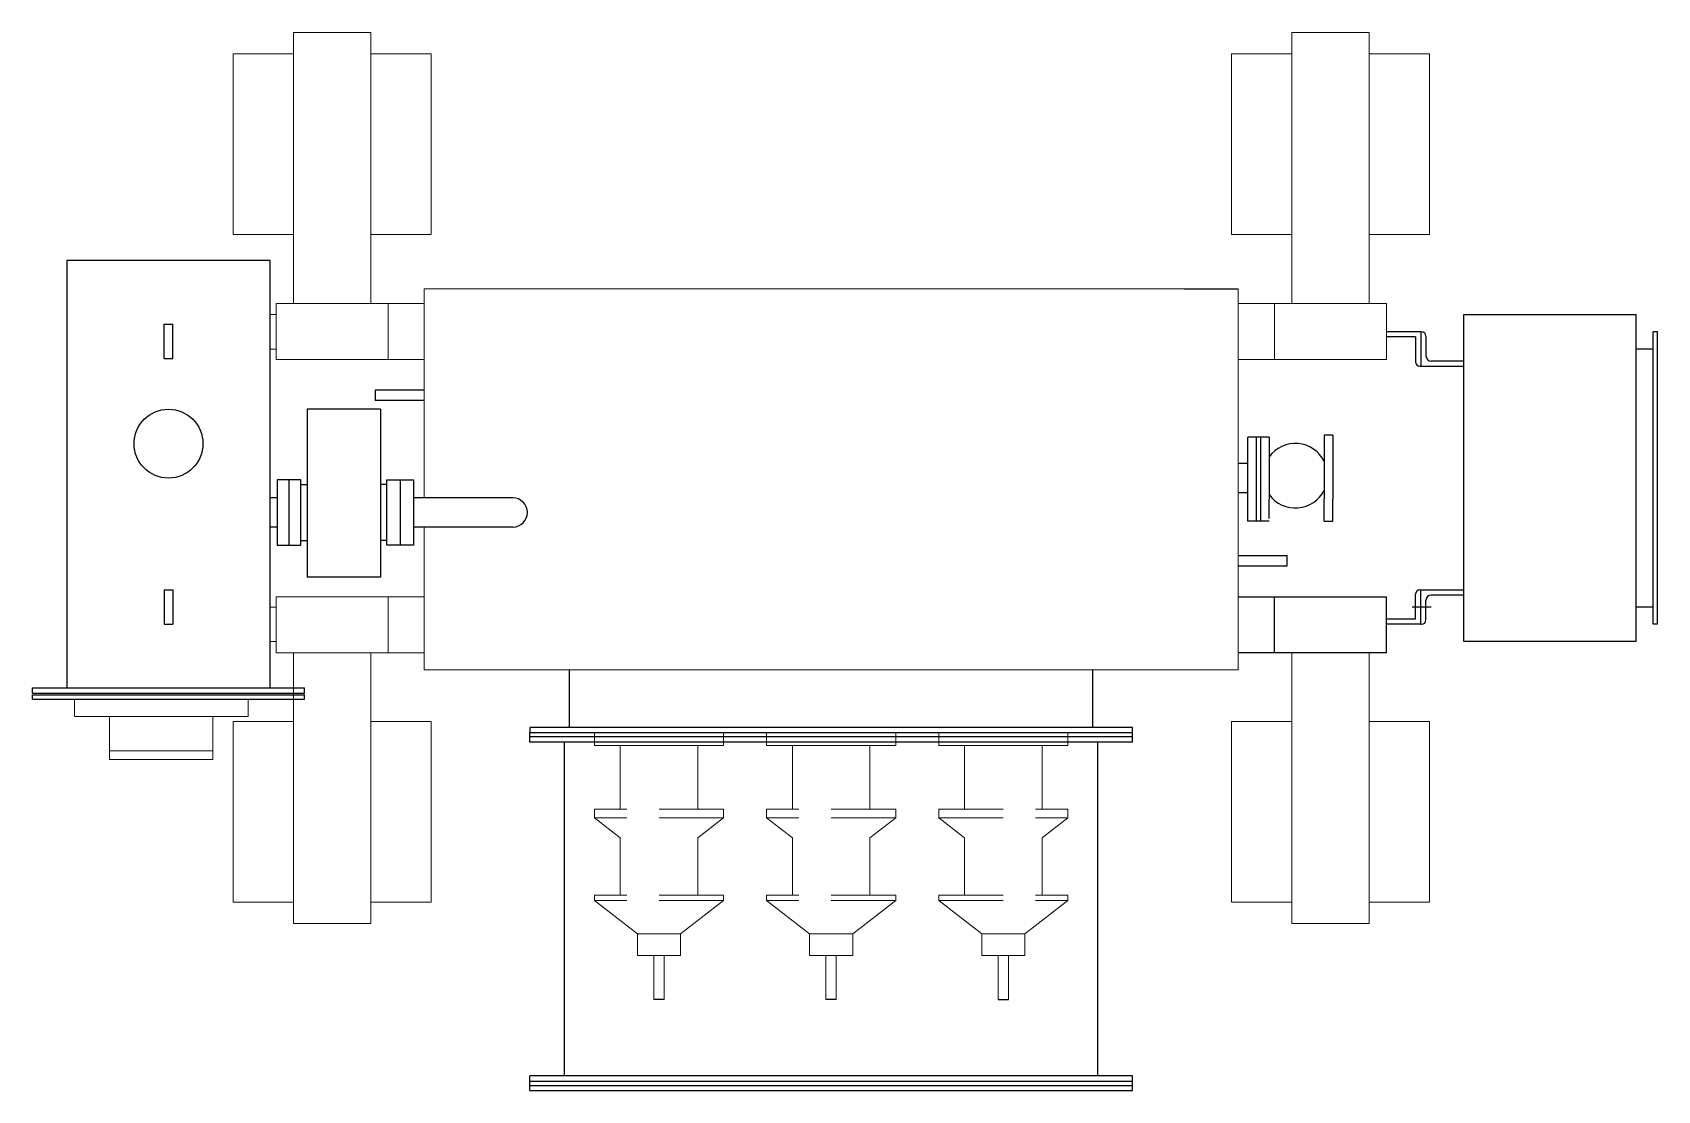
# Model space of a CAD drawing. Header units: millimetres. Extents: x -928 to 960, y -712 to 518.
import ezdxf

# ---------------------------------------------------------------- set-up
doc = ezdxf.new("R2010")
doc.units = ezdxf.units.MM
doc.header["$LTSCALE"] = 300
doc.linetypes.add('HIDDEN', pattern=[0.375, 0.25, -0.125])
doc.layers.add('HIDDEN', color=4, linetype='HIDDEN', lineweight=13)

msp = doc.modelspace()

# ---------------------------------------------------------------- linework, layer by layer
at = {"color": 1, "lineweight": 20}
for p, q in [((-625, 518, 0.9), (-535, 518, 0.9)), ((-625, 518, 0.9), (-625, 203, 0.9)), ((-535, 518, 0.9), (-535, 203, 0.9)), ((625, 518, 0.9), (535, 518, 0.9)), ((535, 518, 0.9), (535, 203, 0.9)), ((625, 518, 0.9), (625, 203, 0.9)), ((-695, 493, 0.9), (-625, 493, 0.9)), ((-695, 493, 0.9), (-695, 283, 0.9)), ((-535, 493, 0.9), (-465, 493, 0.9)), ((-465, 493, 0.9), (-465, 283, 0.9)), ((535, 493, 0.9), (465, 493, 0.9)), ((465, 493, 0.9), (465, 283, 0.9)), ((695, 493, 0.9), (625, 493, 0.9)), ((695, 493, 0.9), (695, 283, 0.9)), ((-695, 283, 0.9), (-625, 283, 0.9)), ((-535, 283, 0.9), (-465, 283, 0.9)), ((535, 283, 0.9), (465, 283, 0.9)), ((695, 283, 0.9), (625, 283, 0.9)), ((-645, 190, 2.1), (-652.1, 190, 2.1)), ((-645, 203, 4.3), (-472.9, 203, 0.9)), ((-645, 203, 4.5), (-645, 138, 4.5)), ((-515, 203, 4.5), (-515, 138, 4.5)), ((645, 203, 4.3), (472.9, 203, 0.9)), ((515, 203, 4.5), (515, 138, 4.5)), ((645, 203, 4.5), (645, 138, 4.5)), ((-645, 150, 2.1), (-652.1, 150, 2.1)), ((-472.9, 138, 1.7), (-645, 138, 2.1)), ((472.9, 138, 1.7), (645, 138, 2.1)), ((-645, -150, 2.1), (-652.1, -150, 2.1)), ((-472.9, -138, 1.7), (-645, -138, 2.1)), ((-645, -203, 4.5), (-645, -138, 4.5)), ((-515, -203, 4.5), (-515, -138, 4.5)), ((-645, -190, 2.1), (-652.1, -190, 2.1)), ((-645, -203, 4.3), (-472.9, -203, 0.9)), ((-625, -518, 0.9), (-625, -203, 0.9)), ((-535, -518, 0.9), (-535, -203, 0.9)), ((535, -518, 0.9), (535, -203, 0.9)), ((625, -518, 0.9), (625, -203, 0.9)), ((-695, -283, 0.9), (-625, -283, 0.9)), ((-695, -493, 0.9), (-695, -283, 0.9)), ((-535, -283, 0.9), (-465, -283, 0.9)), ((-465, -493, 0.9), (-465, -283, 0.9)), ((535, -283, 0.9), (465, -283, 0.9)), ((465, -493, 0.9), (465, -283, 0.9)), ((695, -283, 0.9), (625, -283, 0.9)), ((695, -493, 0.9), (695, -283, 0.9)), ((-695, -493, 0.9), (-625, -493, 0.9)), ((-535, -493, 0.9), (-465, -493, 0.9)), ((535, -493, 0.9), (465, -493, 0.9)), ((695, -493, 0.9), (625, -493, 0.9)), ((-625, -518, 0.9), (-535, -518, 0.9)), ((625, -518, 0.9), (535, -518, 0.9))]:
    msp.add_line(p, q, dxfattribs=at)
at = {"linetype": 'HIDDEN', "lineweight": 15}
msp.add_line((-290.1, 220), (-261.7, 220), dxfattribs=at)
for p, q in [((409.9, 220), (472.9, 220)), ((-775.1, 179), (-765.1, 179)), ((-775.1, 139), (-765.1, 139)), ((-530.1, 102), (-530.1, 90)), ((-473, 102), (-530.1, 102)), ((-473, 90), (-530.1, 90)), ((483.9, -50, 19.4), (483.9, 47.5, 19.4)), ((508.9, 47.5, 19.4), (483.9, 47.5, 19.4)), ((493.9, 47.5, 19.4), (493.9, -50, 19.4)), ((498.9, 47.5, 19.4), (498.9, -50, 19.4)), ((508.9, 47.5, 19.4), (508.9, -24.5, 19.4)), ((582.9, 50, 19.4), (572.9, 50, 19.4)), ((572.9, 50, 19.4), (572.9, 47.5, 19.4)), ((572.9, 47.5, 19.4), (572.9, -24.5, 19.4)), ((582.9, 50, 19.4), (582.9, 47.5, 19.4)), ((582.9, 47.5, 19.4), (582.9, -24.5, 19.4)), ((572.9, 30, 19.4), (572.9, -24.5, 19.4)), ((483.9, 17, 19.4), (472.9, 17, 12.8)), ((483.9, -17, 19.4), (472.9, -17, 19.4)), ((508.9, -47, 19.4), (508.9, -24.5, 19.4)), ((572.9, -47, 19.4), (572.9, -24.5, 19.4)), ((582.9, -47, 19.4), (582.9, -24.5, 19.4)), ((508.9, -50, 19.4), (483.9, -50, 19.4)), ((572.9, -50, 19.4), (572.9, -47, 19.4)), ((572.9, -50, 19.4), (582.9, -50, 19.4)), ((582.9, -50, 19.4), (582.9, -47, 19.4)), ((472.9, -90), (529.9, -90)), ((529.9, -102), (529.9, -90)), ((472.9, -102), (529.9, -102)), ((-775.1, -130), (-765.1, -130)), ((-775.1, -170), (-765.1, -170)), ((-304, -290), (-304, -223)), ((304, -290), (304, -223)), ((349.9, -296), (-350.1, -296)), ((349.9, -296), (-350.1, -296)), ((-350.1, -307), (-350.1, -296)), ((349.9, -301), (-350.1, -301)), ((350, -290), (-350, -290)), ((-350, -296), (-350, -290)), ((350, -296), (-350, -296)), ((349.9, -307), (349.9, -296)), ((350, -296), (350, -290)), ((349.9, -307), (-350.1, -307)), ((-310.1, -695), (-310.1, -307)), ((309.9, -695), (309.9, -307)), ((349.9, -695), (-350.1, -695)), ((-350.1, -712), (-350.1, -695)), ((349.9, -712), (349.9, -695)), ((-350.1, -701), (349.9, -701)), ((-350.1, -706), (349.9, -706)), ((-350.1, -712), (349.9, -712)), ((-0.1, -712), (169.9, -712))]:
    msp.add_line(p, q)
at = {"color": 4}
for p, q in [((735.1, -190, -6.1), (735.1, 190, -6.1)), ((735.1, 190, -6.1), (935.1, 190, -6.1)), ((935.1, -190, -6.1), (935.1, 190, -6.1)), ((685, 170, -6.1), (645, 170, 4.5)), ((685, 170, -6.1), (686, 170, -6.1)), ((685, 170, -6.1), (685, 130, -6.1)), ((955.1, -170, -6.1), (955.1, 170, -6.1)), ((960.1, 170, -6.1), (955.1, 170, -6.1)), ((960.1, -170, -6.1), (960.1, 170, -6.1)), ((679, 164, -4.5), (645, 164, 4.5)), ((679, 164, -6.1), (679, 135, -6.1)), ((691, 165, -6.1), (691, 142, -6.1)), ((735.1, 136, -6.1), (697, 136, -6.1)), ((955.1, 150, -6.1), (935.1, 150, -6.1)), ((684, 130, -6.1), (685, 130, -6.1)), ((685, 130, -6.1), (735.1, 130, -6.1)), ((684, -130, -6.1), (685, -130, -6.1)), ((685, -170, -6.1), (685, -130, -6.1)), ((685, -130, -6.1), (735.1, -130, -6.1)), ((697, -150, -6.1), (674.9, -150, -6.1)), ((679, -164, -6.1), (679, -135, -6.1)), ((691, -165, -6.1), (691, -142, -6.1)), ((735.1, -136, -6.1), (697, -136, -6.1)), ((955.1, -150, -6.1), (935.1, -150, -6.1)), ((679, -164, -4.5), (645, -164, 4.5)), ((685, -170, -6.1), (645, -170, 4.5)), ((685, -170, -6.1), (686, -170, -6.1)), ((960.1, -170, -6.1), (955.1, -170, -6.1)), ((935.1, -190, -6.1), (735.1, -190, -6.1))]:
    msp.add_line(p, q, dxfattribs=at)
at = {"color": 4, "linetype": 'Continuous'}
for p, q in [((-775.1, 139), (-775.1, 179)), ((-765.1, 139), (-765.1, 179)), ((-775.1, -130), (-775.1, -170)), ((-765.1, -130), (-765.1, -170))]:
    msp.add_line(p, q, dxfattribs=at)
at = {"color": 2}
for p, q in [((-523.7, 79.9, 0.5), (-608.9, 79.9, 0.5)), ((-608.9, 79.9, 0.5), (-608.9, -115.4, 0.5)), ((-523.7, 79.9, 0.5), (-523.7, -115.4, 0.5)), ((-630.1, -1.9, 0.5), (-630.1, -78, 0.5)), ((-616.3, -7.5, 0.5), (-608.9, -7.5, 0.5)), ((-516.3, -7.5, 0.5), (-523.7, -7.5, 0.5)), ((-500.8, -1.9, 0.5), (-500.8, -78, 0.5)), ((-643.8, -23, 0.5), (-652.1, -23, 0.6)), ((-370.1, -23, 0.5), (-485.3, -23, 0.5)), ((-643.8, -57, 0.5), (-652.1, -57, 0.5)), ((-616.3, -72.5, 0.5), (-608.9, -72.5, 0.5)), ((-516.3, -72.5, 0.5), (-523.7, -72.5, 0.5)), ((-370.1, -57, 0.5), (-485.3, -57, 0.5)), ((-523.6, -115.4, 0.5), (-608.9, -115.4, 0.5))]:
    msp.add_line(p, q, dxfattribs=at)
at = {"color": 1}
for p, q in [((472.9, -138, 1.7), (645, -138, 2.1)), ((515, -203, 4.5), (515, -138, 4.5)), ((645, -203, 4.5), (645, -138, 4.5)), ((645, -203, 4.3), (472.9, -203, 0.9)), ((-194.1, -606), (-206.1, -606)), ((5.9, -606), (-6.1, -606)), ((193.9, -606), (205.9, -606))]:
    msp.add_line(p, q, dxfattribs=at)
at = {"color": 6, "linetype": 'Continuous'}
for p, q in [((-928.1, -250), (-928.1, -244)), ((-928.1, -244), (-888.1, -244)), ((-652.1, -244), (-625, -244)), ((-625, -244), (-612.1, -244)), ((-612.1, -250), (-612.1, -244)), ((-928.1, -250), (-612.1, -250)), ((-928.1, -252), (-612.1, -252)), ((-928.1, -257), (-928.1, -252)), ((-928.1, -257), (-612.1, -257)), ((-612.1, -257), (-612.1, -252))]:
    msp.add_line(p, q, dxfattribs=at)
at = {"color": 6, "lineweight": 15}
for p, q in [((-879.2, -277), (-879.2, -257)), ((-677.7, -277), (-677.7, -257)), ((-677.7, -277), (-879.2, -277)), ((-838.5, -327), (-838.5, -277)), ((-718.5, -327), (-718.5, -277)), ((-718.5, -317), (-838.5, -317)), ((-718.5, -327), (-838.5, -327))]:
    msp.add_line(p, q, dxfattribs=at)
at = {"color": 6, "linetype": 'Continuous'}
msp.add_lwpolyline([(-652.1, -244), (-652.1, 253), (-888.1, 253), (-888.1, 155), (-888.1, -244)], close=True, dxfattribs=at)
at = {"linetype": 'Continuous', "lineweight": 15}
msp.add_lwpolyline([(-473.1, -23), (-473.1, 220), (-290.1, 220), (472.9, 220), (472.9, -223), (-473, -223), (-473, -57)], dxfattribs=at)
at = {"color": 2, "elevation": 0.5}
for points in [[(-616.3, -1.9), (-643.8, -1.9), (-643.8, -78), (-616.3, -78)], [(-485.3, -78), (-516.3, -78), (-516.3, -1.9), (-485.3, -1.9)]]:
    msp.add_lwpolyline(points, close=True, dxfattribs=at)
at = {"color": 2}
msp.add_circle((-770.1, 40), 40, dxfattribs=at)
at = {"color": 4}
for centre, radius, start, end in [((686, 165, -6.1), 5, 0.0005, 90.0005), ((684, 135, -6.1), 5, 180.0005, 270.0005), ((697, 142, -6.1), 6, 180.0005, 270.0005), ((684, -135, -6.1), 5, 90, 180), ((697, -142, -6.1), 6, 90, 180), ((686, -165, -6.1), 5, 270, 0)]:
    msp.add_arc(centre, radius, start, end, dxfattribs=at)
for start, end in [(26.4493, 144.2269), (215.7731, 333.5507)]:
    msp.add_arc((539.3, 2.7, 19.4), 37.5, start, end)
at = {"color": 2}
msp.add_arc((-370.1, -40, 0.5), 17, 270, 90, dxfattribs=at)
at = {"layer": 'HIDDEN', "color": 1}
for p, q in [((-125.1, -296), (-275.1, -296)), ((-275.1, -296), (-275.1, -311)), ((-125.1, -311), (-125.1, -296)), ((74.9, -296), (-75.1, -296)), ((-75.1, -296), (-75.1, -311)), ((74.9, -311), (74.9, -296)), ((124.9, -296), (274.9, -296)), ((124.9, -311), (124.9, -296)), ((274.9, -296), (274.9, -311)), ((-245.1, -385), (-245.1, -311)), ((-155.1, -385), (-155.1, -311)), ((-45.1, -385), (-45.1, -311)), ((44.9, -385), (44.9, -311)), ((154.9, -385), (154.9, -311)), ((244.9, -385), (244.9, -311)), ((-125.1, -385), (-275.1, -385)), ((-275.1, -395), (-275.1, -385)), ((-125.1, -395), (-275.1, -395)), ((-275.1, -395), (-245.1, -418.4)), ((-125.1, -395), (-155.1, -418.4)), ((-125.1, -395), (-125.1, -385)), ((74.9, -385), (-75.1, -385)), ((-75.1, -395), (-75.1, -385)), ((74.9, -395), (-75.1, -395)), ((-75.1, -395), (-45.1, -418.4)), ((74.9, -395), (44.9, -418.4)), ((74.9, -395), (74.9, -385)), ((124.9, -385), (274.9, -385)), ((124.9, -395), (124.9, -385)), ((124.9, -395), (274.9, -395)), ((124.9, -395), (154.9, -418.4)), ((274.9, -395), (244.9, -418.4)), ((274.9, -395), (274.9, -385)), ((-245.1, -485), (-245.1, -418.4)), ((-155.1, -485), (-155.1, -418.4)), ((-45.1, -485), (-45.1, -418.4)), ((44.9, -485), (44.9, -418.4)), ((154.9, -485), (154.9, -418.4)), ((244.9, -485), (244.9, -418.4)), ((-125.1, -485), (-275.1, -485)), ((-275.1, -491), (-275.1, -485)), ((-125.1, -491), (-125.1, -485)), ((74.9, -485), (-75.1, -485)), ((-75.1, -491), (-75.1, -485)), ((74.9, -491), (74.9, -485)), ((124.9, -491), (124.9, -485)), ((124.9, -485), (274.9, -485)), ((274.9, -491), (274.9, -485)), ((-125.1, -491), (-275.1, -491)), ((-275.1, -491), (-225.1, -530)), ((-125.1, -491), (-175.1, -530)), ((74.9, -491), (-75.1, -491)), ((-75.1, -491), (-25.1, -530)), ((74.9, -491), (24.9, -530)), ((124.9, -491), (274.9, -491)), ((124.9, -491), (174.9, -530)), ((274.9, -491), (224.9, -530)), ((-206.1, -606), (-206.1, -555)), ((-194.1, -606), (-194.1, -555)), ((-6.1, -606), (-6.1, -555)), ((5.9, -606), (5.9, -555)), ((193.9, -606), (193.9, -555)), ((205.9, -606), (205.9, -555))]:
    msp.add_line(p, q, dxfattribs=at)
at = {"layer": 'HIDDEN', "color": 1, "linetype": 'Continuous'}
for p, q in [((-125.1, -311), (-275.1, -311)), ((74.9, -311), (-75.1, -311)), ((124.9, -311), (274.9, -311))]:
    msp.add_line(p, q, dxfattribs=at)
at = {"layer": 'HIDDEN', "color": 1}
for points in [[(-225.1, -555), (-175.1, -555), (-175.1, -530), (-225.1, -530)], [(-25.1, -555), (24.9, -555), (24.9, -530), (-25.1, -530)], [(224.9, -555), (174.9, -555), (174.9, -530), (224.9, -530)]]:
    msp.add_lwpolyline(points, close=True, dxfattribs=at)

doc.saveas('drawing.dxf')
